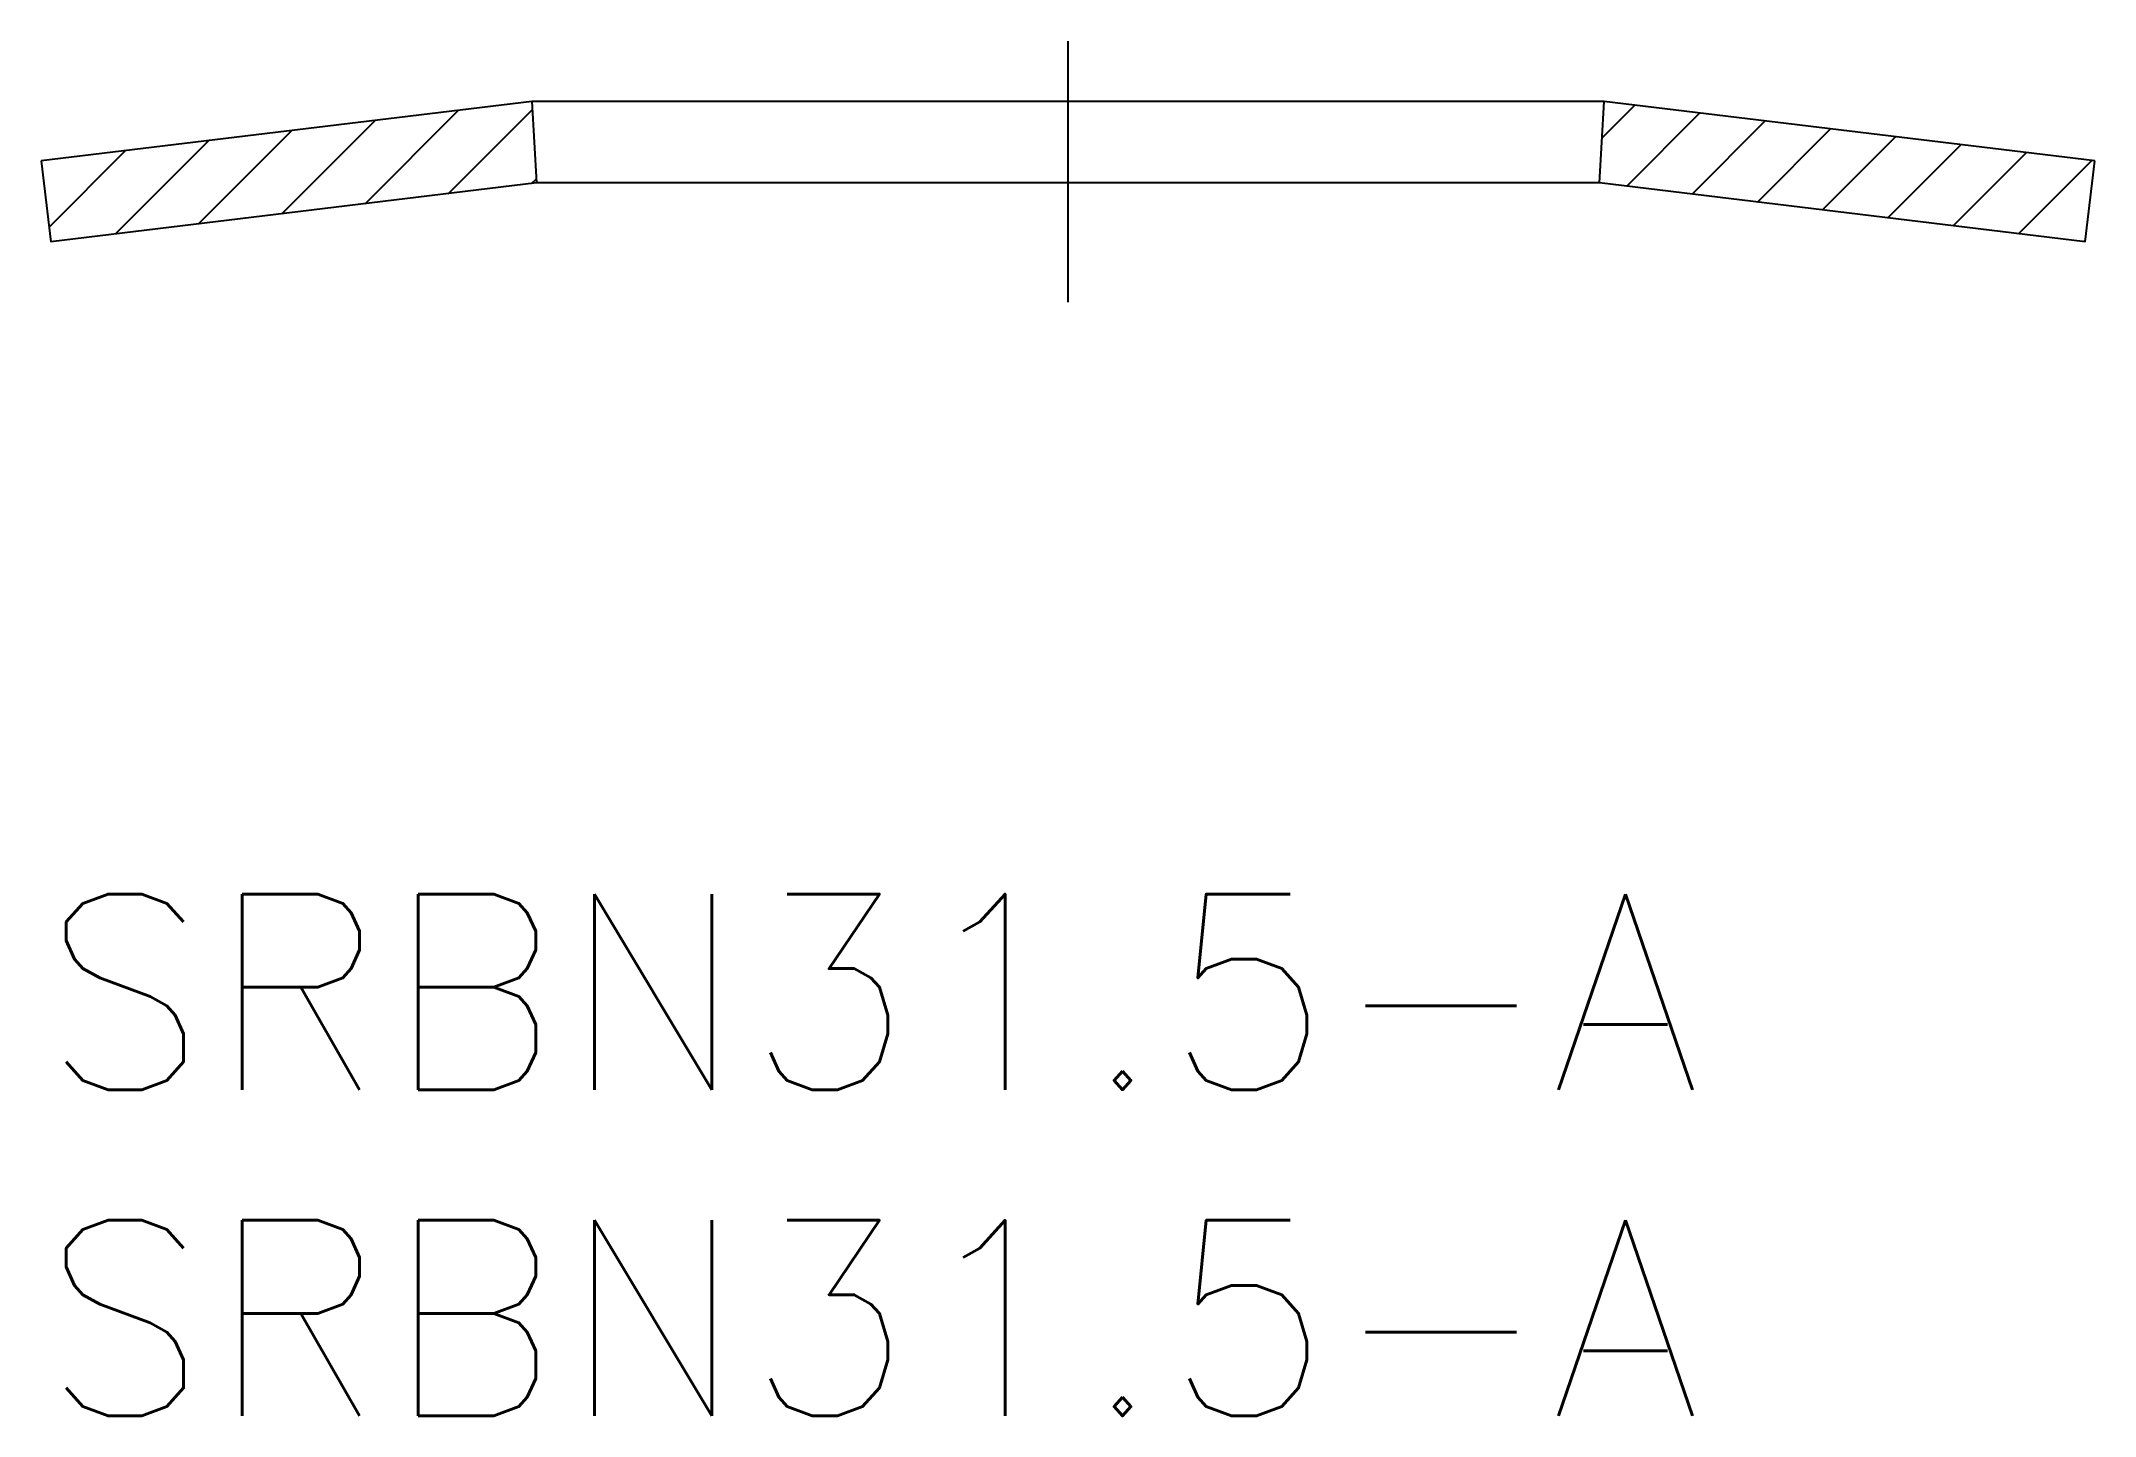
# Model space of a CAD drawing. Extents: x 0 to 31.5, y -8 to 13.1.
import ezdxf

# ---------------------------------------------------------------- set-up
doc = ezdxf.new("R2010")
doc.units = 0
doc.header["$LTSCALE"] = 0.5
doc.linetypes.add('CENTER', pattern=[50.8, 31.75, -6.35, 6.35, -6.35])
for name, color, linetype in [('MSM_CENTER', 1, 'CENTER'), ('MSM_CONTINUOUS', 7, 'CONTINUOUS'), ('MSM_NARROW', 5, 'CONTINUOUS'), ('MSM_PART_NUMBER', 7, 'CONTINUOUS')]:
    doc.layers.add(name, color=color, linetype=linetype)
doc.styles.get("Standard").update_dxf_attribs({"font": 'txt.shx', "height": 3, "bigfont": 'bigfont.shx'})

# ---------------------------------------------------------------- blocks, each defined once
blk = doc.blocks.new('*X18')
at = {"layer": 'MSM_NARROW', "linetype": 'CONTINUOUS'}
for p, q in [((23.942, 11.594), (24.442, 12.094)), ((24.32, 10.849), (25.443, 11.973)), ((25.321, 10.728), (26.445, 11.852)), ((26.323, 10.607), (27.446, 11.731)), ((27.324, 10.486), (28.448, 11.61)), ((28.326, 10.365), (29.449, 11.489)), ((29.327, 10.244), (30.451, 11.368)), ((30.329, 10.123), (31.452, 11.247)), ((31.331, 10.002), (31.354, 10.025))]:
    blk.add_line(p, q, dxfattribs=at)
blk = doc.blocks.new('*X19')
at = {"layer": 'MSM_NARROW', "linetype": 'CONTINUOUS'}
for p, q in [((4.97, 10.582), (6.402, 12.014)), ((6.246, 10.736), (7.532, 12.023)), ((2.416, 10.274), (3.848, 11.706)), ((3.693, 10.428), (5.125, 11.86)), ((0.122, 10.225), (1.295, 11.397)), ((1.139, 10.12), (2.571, 11.552)), ((0.002, 11.227), (0.018, 11.243)), ((7.523, 10.891), (7.596, 10.964))]:
    blk.add_line(p, q, dxfattribs=at)

msp = doc.modelspace()

# ---------------------------------------------------------------- linework, layer by layer
at = {"layer": 'MSM_CENTER'}
msp.add_line((15.75, 13.075), (15.75, 9.075), dxfattribs=at)
at = {"layer": 'MSM_CONTINUOUS'}
for p, q in [((7.525, 12.15), (0, 11.241)), ((7.525, 12.15), (7.6, 10.9)), ((23.975, 12.15), (7.525, 12.15)), ((23.9, 10.9), (23.975, 12.15)), ((31.5, 11.241), (23.975, 12.15)), ((0, 11.241), (0.149, 10)), ((31.351, 10), (31.5, 11.241)), ((7.6, 10.9), (0.149, 10)), ((23.9, 10.9), (7.6, 10.9)), ((31.351, 10), (23.9, 10.9))]:
    msp.add_line(p, q, dxfattribs=at)

# ---------------------------------------------------------------- block references
at = {"layer": 'MSM_NARROW'}
for name in ['*X19', '*X18']:
    msp.add_blockref(name, (0, 0), dxfattribs=at)

# ---------------------------------------------------------------- texts
at = {"layer": 'MSM_PART_NUMBER'}
for p in [(0, -3), (0, -8)]:
    msp.add_text('SRBN31.5-A', height=3, dxfattribs=at).set_placement(p)

doc.saveas('drawing.dxf')
